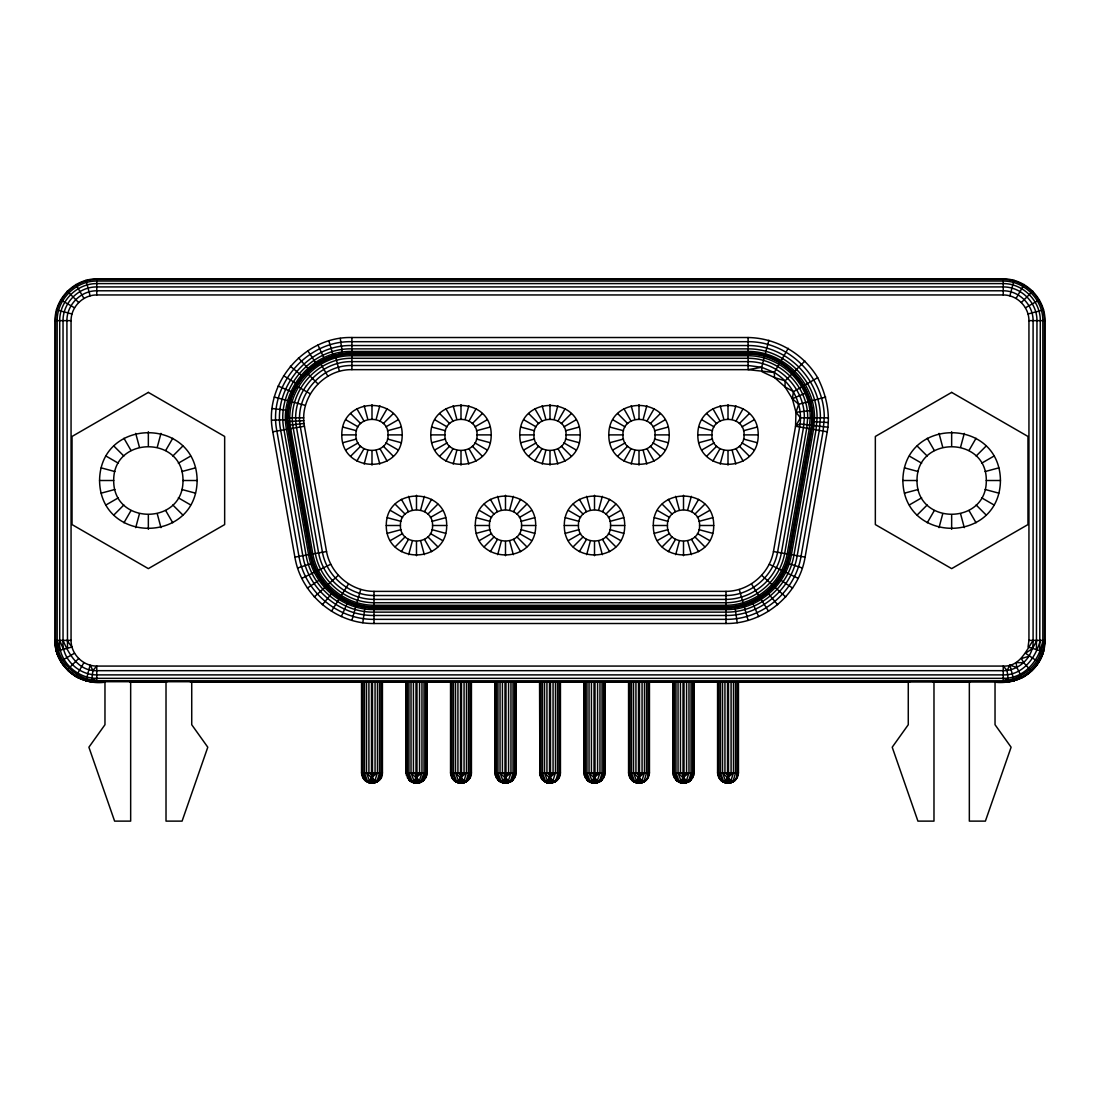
<?xml version="1.0" encoding="UTF-8"?>
<svg xmlns="http://www.w3.org/2000/svg" width="1100" height="1100" viewBox="0 0 1100 1100"><rect width="100%" height="100%" fill="white"/><g stroke="black" fill="none" stroke-linecap="round" stroke-linejoin="round"><path stroke-width="1.5" d="M804.898 361.047L785.125 380.834L785.015 386.87L792.357 398.764L795.974 412.266L795.561 426.223L773.465 551.54C769.395 573.966 748.798 591.264 726 591.374L374 591.374C351.202 591.264 330.605 573.966 326.535 551.54L304.439 426.223C298.994 397.966 322.974 369.146 351.904 369.655L748.096 369.655L774.276 372.515C792.784 383.405 803.674 405.707 799.659 426.951L777.562 552.269C773.149 576.62 750.764 595.416 726 595.526L374 595.526C349.236 595.416 326.851 576.62 322.438 552.269L300.341 426.951C294.429 396.261 320.485 364.939 351.904 365.502L748.096 365.502L761.654 367.276L774.276 372.515L774.579 377.589L785.015 386.87L793.444 391.683L817.671 377.685C826.018 394.24 830.596 413.325 827.214 431.805L805.104 557.123C799.04 594.536 763.895 624.016 726 623.507L374 623.507C336.105 624.016 300.96 594.536 294.896 557.123L272.786 431.805C263.147 384.601 303.738 336.215 351.904 337.521L748.096 337.521C776.38 338.002 803.11 353.43 817.671 377.685M288.296 421.561L311.245 554.235C316.621 583.88 343.874 606.746 374 606.884L726 606.884C756.126 606.746 783.379 583.88 788.755 554.235L810.851 428.918C819.486 391.476 786.211 352.839 748.096 353.595L351.904 353.595C312.991 351.312 280.308 391.366 288.076 429.11L310.173 554.428C315.067 584.609 343.42 608.396 374 607.984L726 607.984C756.58 608.396 784.933 584.609 789.827 554.428L811.924 429.11C819.239 391.119 786.995 352.357 748.096 353.045L351.904 353.045C313.445 352.522 280.197 391.05 288.613 429.014L310.709 554.331C314.944 584.306 343.75 608.479 374 607.434L726 607.434C756.25 608.479 785.056 584.306 789.291 554.331L811.388 429.014C817.822 391.669 786.596 353.457 748.096 354.131L351.904 354.131C317.804 353.925 287.966 383.749 288.186 417.849M1039.775 650.732L1040.298 320.65C1040.421 300.822 1023.069 283.47 1003.227 283.594L96.772 283.594C76.931 283.47 59.579 300.822 59.703 320.65L59.703 640.379C57.709 660.784 76.931 678.535 96.772 678.356L1003.227 678.356C1024.251 678.755 1039.912 660.055 1042.841 640.379L1042.841 320.65C1042.979 299.447 1024.43 280.899 1003.227 281.036L96.772 281.036C75.57 280.899 57.021 299.447 57.159 320.65L57.159 640.379C56.884 662.2 75.886 679.058 96.772 680.804L1003.227 680.804C1025.558 684.186 1045.399 661.911 1045 640.379L1045 320.65C1045.138 298.293 1025.585 278.74 1003.227 278.877L96.772 278.877C74.415 278.74 54.862 298.293 55 320.65L55 640.379C54.326 666.462 80.396 685.974 105.284 682.151M1036.434 649.784L1036.97 320.65C1037.08 302.596 1021.281 286.798 1003.227 286.921L96.772 286.921C78.719 286.798 62.92 302.596 63.03 320.65L63.03 640.379C61.352 658.914 78.719 675.056 96.772 674.891L1003.227 674.891C1022.835 675.386 1035.733 657.69 1040.298 640.379M296.45 386.636C288.778 399.011 286.096 414.618 288.613 429.014C280.995 391.064 313.197 352.729 351.904 353.595C317.515 353.375 287.43 383.46 287.636 417.849L303.71 417.849M811.388 425.246L811.814 417.849M67.499 648.216L66.907 320.65C66.811 304.673 80.795 290.689 96.772 290.785L1003.227 290.785C1019.205 290.689 1033.189 304.673 1033.092 320.65L1033.092 640.379C1034.027 656.604 1019.205 670.862 1003.227 670.67L96.772 670.67C78.856 671.303 69.08 654.748 63.03 640.379M361.543 681.89L361.543 772.819C361.584 777.879 365.723 782.54 370.81 783.008C377.424 784.685 378.07 777.452 379.514 772.819L379.514 681.89M406.051 681.89L406.051 772.819L408.966 779.845L415.305 783.008L420.64 782.155L424.022 772.819L424.022 681.89M450.546 681.89L450.546 772.819C450.587 777.879 454.726 782.54 459.814 783.008C466.428 784.671 467.074 777.466 468.518 772.819L468.518 681.89M495.055 681.89L495.055 772.819C495.096 777.879 499.235 782.54 504.309 783.008C510.922 784.685 511.582 777.452 513.026 772.819L513.026 681.89M560.436 681.89L560.436 772.819C560.574 780.409 551.842 785.249 545.27 782.004C552.558 785.441 557.329 780.918 557.535 772.819L557.535 681.89M584.059 681.89L584.059 772.819C584.1 777.879 588.239 782.54 593.326 783.008C599.94 784.685 600.586 777.452 602.03 772.819L602.03 681.89M628.567 681.89L628.567 772.819C628.609 777.879 632.734 782.54 637.821 783.008C644.435 784.685 645.081 777.452 646.539 772.819L646.539 681.89M673.062 681.89L673.062 772.819C673.104 777.879 677.243 782.54 682.33 783.008C688.944 784.685 689.59 777.452 691.034 772.819L691.034 681.89M717.571 681.89L717.571 772.819C717.612 777.879 721.751 782.54 726.825 783.008C733.439 784.685 734.099 777.452 735.543 772.819L735.543 681.89M1043.57 651.186C1038.73 668.882 1021.707 682.357 1003.227 682.027L91.506 681.697L92.936 670.436L96.772 666.077L1003.227 666.077C1019.301 666.861 1025.874 651.502 1033.092 640.379M71.06 640.379L55 640.379C54.794 663.094 74.498 681.643 96.772 682.027L96.772 666.077C83.009 666.16 70.977 654.129 71.06 640.379L71.06 320.65C70.977 306.9 83.009 294.869 96.772 294.951L1003.227 294.951C1016.991 294.869 1029.023 306.9 1028.94 320.65L1028.94 640.379L1028.06 647.02L1043.419 651.764L1045 640.379L1028.94 640.379M99.564 480.507C100.306 416.804 196.377 416.804 197.134 480.507C196.377 544.225 100.306 544.225 99.564 480.507L113.699 480.507C113.245 525.498 183.452 525.498 182.985 480.507C183.452 435.531 113.245 435.531 113.699 480.507M341.784 434.885C341.385 395.67 402.586 395.67 402.188 434.885C402.586 474.1 341.385 474.1 341.784 434.885L355.919 434.885C355.135 455.524 388.836 455.524 388.053 434.885C388.836 414.246 355.135 414.246 355.919 434.885M386.279 525.498C385.88 486.283 447.095 486.283 446.696 525.498C447.095 564.712 385.88 564.712 386.279 525.498L400.428 525.498C399.644 504.859 433.331 504.859 432.561 525.498C433.331 546.136 399.644 546.136 400.428 525.498M375.815 782.334L379.514 779.845C375.581 784.025 368.404 783.956 364.457 779.845C371.181 782.898 382.456 783.888 382.429 772.819L382.429 681.89M430.788 434.885C430.389 395.67 491.604 395.67 491.191 434.885C491.604 474.1 430.389 474.1 430.788 434.885L444.922 434.885C444.152 455.524 477.84 455.524 477.056 434.885C477.84 414.246 444.152 414.246 444.922 434.885M407.385 681.89L407.385 777.782L410.245 780.656L413.641 781.303L414.507 782.457L408.966 779.845C414.851 786.486 427.254 781.921 426.938 772.819L426.938 681.89M475.296 525.498C474.897 486.283 536.099 486.283 535.7 525.498C536.099 564.712 474.897 564.712 475.296 525.498L489.431 525.498C488.647 504.859 522.349 504.859 521.565 525.498C522.349 546.136 488.647 546.136 489.431 525.498M460.996 783.008L464.819 782.334L468.022 780.34L458.961 782.856L453.956 780.34C460.158 786.308 471.694 781.605 471.433 772.819L471.433 681.89M519.791 434.885C519.393 395.67 580.607 395.67 580.209 434.885C580.607 474.1 519.393 474.1 519.791 434.885L533.94 434.885C533.156 455.524 566.844 455.524 566.06 434.885C566.844 414.246 533.156 414.246 533.94 434.885M497.97 681.89L497.97 772.819L500.94 780.931L509.314 782.334L513.026 779.845C509.149 783.888 501.875 783.901 497.97 779.845L505.491 783.008C510.991 782.98 515.969 778.539 515.941 772.819L515.941 681.89M564.3 525.498C563.901 486.283 625.102 486.283 624.704 525.498C625.102 564.712 563.901 564.712 564.3 525.498L578.435 525.498C577.651 504.859 611.352 504.859 610.569 525.498C611.352 546.136 577.651 546.136 578.435 525.498M608.809 434.885C608.396 395.67 669.611 395.67 669.212 434.885C669.611 474.1 608.396 474.1 608.809 434.885L622.944 434.885C622.16 455.524 655.848 455.524 655.077 434.885C655.848 414.246 622.16 414.246 622.944 434.885M586.974 681.89L586.974 772.819L589.944 780.931L598.331 782.334L602.03 779.845C598.139 784.053 590.906 783.942 586.974 779.845L594.509 783.008C600.009 782.98 604.973 778.539 604.945 772.819L604.945 681.89M653.304 525.498C652.905 486.283 714.12 486.283 713.721 525.498C714.12 564.712 652.905 564.712 653.304 525.498L667.439 525.498C666.669 504.859 700.356 504.859 699.572 525.498C700.356 546.136 666.669 546.136 667.439 525.498M639.004 783.008C644.6 783.186 649.426 778.346 649.454 772.819L649.454 681.89M697.812 434.885C697.414 395.67 758.615 395.67 758.216 434.885C758.615 474.1 697.414 474.1 697.812 434.885L711.947 434.885C711.164 455.524 744.865 455.524 744.081 434.885C744.865 414.246 711.164 414.246 711.947 434.885M682.33 783.008L676.473 780.34L679.69 782.334L684.379 782.856L690.539 780.34C686.551 784.053 679.745 783.736 675.977 779.845L683.513 783.008C689.095 783.186 693.935 778.346 693.949 772.819L693.949 681.89M728.008 783.008C733.604 783.186 738.43 778.346 738.457 772.819L738.457 681.89M902.866 480.507C903.622 416.804 999.694 416.804 1000.436 480.507C999.694 544.225 903.622 544.225 902.866 480.507L917.015 480.507C916.548 435.531 986.755 435.531 986.301 480.507C986.755 525.498 916.548 525.498 917.015 480.507M362.821 622.724L364.98 607.351M1042.841 640.379C1043.048 662.173 1024.114 679.112 1003.227 680.804M825.688 397.059L798.669 404.305L792.357 398.764L793.444 391.683M381.095 681.89L381.095 777.782L374.825 782.705L378.18 780.959L381.095 772.819M424.022 779.845L421.52 781.839L419.334 782.705L424.022 779.845L416.487 783.008L422.689 780.959L425.604 772.819M459.814 783.008L453.461 779.845L457.174 782.334L461.862 782.856L465.149 782.155L468.518 779.845L463.829 782.705L466.015 781.839L467.184 780.959L470.099 772.819M509.328 782.334L511.692 780.959L514.607 772.819M539.564 681.89L539.894 775.39L542.465 779.845L550 783.008L556.188 780.959L559.116 772.819M602.03 779.845L599.816 781.674L603.611 772.819M629.901 681.89L629.901 777.782L632.775 780.656L641.369 782.279L646.539 779.845C642.771 783.874 636.075 783.475 631.977 780.34L637.038 782.457L631.482 779.845C637.615 785.964 648.711 782.994 648.12 772.819M687.335 782.334L689.7 780.959L692.615 772.819M731.844 782.334L735.543 779.845C731.761 783.75 725.024 783.901 720.981 780.34C727.457 785.881 737.688 782.513 737.124 772.819M1014.035 280.308L1009.883 295.831M91.506 681.697L86.102 680.199L90.118 665.197L92.936 670.436M135.713 527.643L139.384 513.975M157.314 447.054L160.971 433.386M364.169 464.062L367.826 450.409M376.145 419.361L379.803 405.707M408.678 554.675L412.335 541.021M420.654 509.974L424.311 496.32M453.172 464.062L456.83 450.409M465.149 419.361L468.806 405.707M497.681 554.675L501.339 541.021M509.658 509.974L513.315 496.32M542.176 464.062L545.848 450.409M554.152 419.361L557.824 405.707M586.685 554.675L590.342 541.021M598.661 509.974L602.319 496.32M631.194 464.062L634.851 450.409M643.17 419.361L646.827 405.707M675.689 554.675L679.346 541.021M687.665 509.974L691.322 496.32M720.197 464.062L723.855 450.409M732.174 419.361L735.831 405.707M785.125 380.834L774.579 377.589L761.915 371.676L761.654 367.276L768.886 340.257M939.029 527.643L942.686 513.975M960.616 447.054L964.287 433.386M351.863 620.386L360.717 589.504M789.291 554.331C783.874 584.237 756.388 607.296 726 607.434M828.424 417.849L800.456 417.849L795.974 412.266L798.669 404.305M377.451 681.89L377.451 772.819L374.344 782.279L371.979 783.008L373.959 782.457L367.428 780.931L364.457 772.819L364.457 681.89M421.96 681.89L421.96 772.819L418.853 782.279L412.665 782.334L409.461 780.34L414.466 782.856L423.527 780.34L417.354 782.856L408.966 779.845M466.469 681.89L466.469 772.819L463.856 781.316L461.862 782.843L454.754 780.656L451.88 777.782L451.88 681.89M510.964 681.89L510.964 772.819L507.856 782.279L504.322 783.008L500.775 782.004L511.734 780.656L514.607 777.782L514.607 681.89M555.473 681.89L555.473 772.819L552.365 782.279L546.178 782.334L542.465 779.845L547.979 782.856L557.535 779.845L555.321 781.674L557.535 779.845M599.967 772.819L596.86 782.279L594.509 782.705L587.469 780.34L592.529 782.457L591.635 781.316L594.014 777.782L599.967 772.819L599.967 681.89M644.476 681.89L644.476 772.819L641.369 782.279L635.181 782.334L632.775 780.656L629.901 772.819M688.985 681.89L688.985 772.819L685.877 782.279L683.513 782.705L675.977 779.845M733.48 681.89L733.48 772.819L730.372 782.279L724.185 782.334L720.486 779.845L726.825 783.008M453.461 779.845L455.07 781.069L458.136 781.303L460.501 777.782L466.469 772.819M631.482 779.845L633.077 781.082L636.158 781.303L638.509 777.782L644.476 772.819M720.486 779.845L722.095 781.069L725.161 781.303L727.513 777.782L733.48 772.819M994.716 682.151C1015.506 684.832 1037.63 672.567 1043.419 651.764M341.33 616.564L347.641 602.388M362.876 681.89L362.876 777.782L368.569 782.279L371.993 782.705C371.993 780.065 379.816 779.982 377.3 781.674L379.514 779.845M542.465 779.845L550 782.705L551.457 780.959L554.551 780.931M585.393 681.89L585.393 777.782L592.474 782.856L594.509 782.705L595.952 780.959L600.737 780.656L603.611 777.782L603.611 681.89M691.034 779.845L688.834 781.674L691.034 779.845L684.97 780.959L683.513 782.705L678.783 782.004L681.477 782.856M737.124 681.89L737.124 777.782L734.25 780.656L729.465 780.959L728.021 782.705L721.779 780.656L718.905 777.782L718.905 681.89M1008.494 681.697L1007.064 670.436L1003.227 666.077L1003.227 682.027C1025.131 681.257 1044.601 662.695 1044.45 640.379L1044.45 320.65C1044.588 298.595 1025.296 279.29 1003.227 279.428L96.772 279.428C74.704 279.29 55.412 298.595 55.55 320.65L55.55 640.379L56.581 651.764L61.064 660.99L68.544 671.165L78.004 677.696M1007.064 670.436L1009.883 665.197L1016.84 667.439L1021.996 677.696M1036.97 640.379L1032.378 648.643L1025.489 653.221L1038.785 662.296M123.956 522.761L131.024 510.524M165.674 450.505L172.741 438.268M86.102 680.199L76.161 676.074L83.916 662.64M356.881 461.038L363.949 448.8M380.022 420.97L387.09 408.732M445.885 461.038L452.966 448.8M469.026 420.97L476.094 408.732M401.39 551.664L408.457 539.413M424.518 511.582L431.599 499.345M534.902 461.038L541.97 448.8M558.03 420.97L565.098 408.732M490.394 551.664L497.461 539.413M513.535 511.582L520.602 499.345M623.906 461.038L630.974 448.8M647.034 420.97L654.115 408.732M579.398 551.664L586.465 539.413M602.539 511.582L609.606 499.345M712.91 461.038L719.977 448.8M736.051 420.97L743.119 408.732M668.401 551.664L675.482 539.413M691.543 511.582L698.61 499.345M774.276 372.515L788.26 348.288M1016.084 298.389L1024.114 284.474M927.259 522.761L934.326 510.524M968.976 450.505L976.044 438.268M827.214 431.805L795.561 426.223L800.456 417.849M298.224 383.749L302.679 376.544L316.594 364.169L333.479 356.29L328.859 340.904M331.43 611.298L348.452 584.045M377.451 772.819L371.498 777.782L369.132 781.303L370.013 782.457L364.953 780.34L368.569 782.279L379.019 780.34L376.145 782.155L370.535 780.945L367.482 781.385L364.457 779.845M421.96 772.819L415.993 777.782L413.641 781.303L416.487 782.705L422.73 780.656L425.604 777.782L425.604 681.89M510.964 772.819L504.996 777.782L502.645 781.303L503.525 782.457L498.465 780.34C502.439 783.901 509.259 783.475 513.026 779.845M555.473 772.819L549.505 777.782L547.154 781.303L548.02 782.457L543.757 780.656L540.884 777.782L540.884 681.89M688.985 772.819L683.018 777.782L680.652 781.303L681.533 782.457L679.69 782.334L674.396 777.782L674.396 681.89M421.809 781.674L422.73 780.656L419.911 782.279L411.936 780.931L408.966 772.819L408.966 681.89M464.819 782.334L470.099 777.782L470.099 681.89M510.812 781.674L511.734 780.656L506.371 782.843L507.526 782.843M553.822 782.334L559.116 777.782L559.116 681.89M585.393 772.819L588.266 780.656L590.673 782.334C593.959 784.713 605.646 779.144 596.86 782.279L591.649 781.303L599.019 781.412L601.535 780.34L596.86 782.279L598.098 781.412M646.539 779.845L644.325 781.674L648.12 777.782L648.12 681.89M675.977 681.89L675.977 772.819L678.947 780.931L685.864 782.279L688.531 781.839L692.615 777.782L692.615 681.89M735.543 779.845L733.329 781.674L734.25 780.656L730.372 782.279L723.456 780.931L720.486 772.819L720.486 681.89M322.369 604.711L332.337 592.817M372.487 681.89L372.487 779.845L373.436 780.959L370.535 780.945L371.498 779.845L371.498 681.89M415.993 681.89L415.993 779.845L413.641 781.303L418.853 782.279L420.076 781.412L417.368 782.843M460.501 681.89L460.501 779.845L458.136 781.303L460.996 782.705L467.225 780.656L463.361 782.279L456.431 780.931L453.461 772.819L453.461 681.89M497.97 779.845L500.981 781.412L504.996 779.845L504.996 681.89M549.505 681.89L549.505 779.845L547.154 781.303L555.033 781.839M595.004 681.89L595.004 779.845L595.952 780.959L593.051 780.945L594.014 779.845L594.014 681.89M631.482 681.89L631.482 772.819L634.452 780.931L636.158 781.303L638.509 779.845L638.509 681.89M689.7 780.959L685.864 782.279L689.755 780.656L687.665 782.155L680.652 781.303L683.018 779.845L683.018 681.89M732.572 780.931L728.021 782.705L725.161 781.303L727.513 779.845L727.513 681.89M378.18 780.959L374.853 781.316L372.859 782.843L369.132 781.303L371.993 781.688L369.957 782.856M551.526 782.155L550.88 782.843L557.04 780.34L552.365 782.279L545.449 780.931L542.465 772.819L542.465 681.89M596.53 782.856L595.375 782.843L597.369 781.316L600.696 780.959M639.499 681.89L639.499 779.845L637.56 780.945L641.369 782.279L645.246 780.656L639.884 782.843L640.984 782.457M689.439 781.082L684.379 782.856L686.373 781.316L688.655 781.316M730.043 782.843L728.888 782.856L735.048 780.34L732.174 782.155L734.209 780.959M113.85 515.006L123.846 505.01M172.838 456.019L182.834 446.022M78.595 658.543L67.623 669.529L61.215 662.296L56.953 651.049L55 640.379M350.625 456.239L360.621 446.243M383.35 423.527L393.346 413.531M439.629 456.239L449.639 446.243M472.354 423.527L482.35 413.531M395.134 546.851L405.13 536.855M427.845 514.14L437.841 504.144M528.646 456.239L538.643 446.243M561.357 423.527L571.354 413.531M484.138 546.851L494.134 536.855M516.862 514.14L526.859 504.144M617.65 456.239L627.646 446.243M650.361 423.527L660.371 413.531M573.141 546.851L583.138 536.855M605.866 514.14L615.862 504.144M372.487 777.782L374.578 780.656L372.487 779.845L370.535 780.945M706.654 456.239L716.65 446.243M739.379 423.527L749.375 413.531M416.982 681.89L416.982 779.845L415.044 780.945L422.414 781.082M662.159 546.851L672.155 536.855M694.87 514.14L704.866 504.144M461.491 681.89L461.491 779.845L459.539 780.945L465.506 781.412L468.518 779.845M505.986 681.89L505.986 779.845L504.047 780.945L508.915 782.279L512.531 780.34L506.371 782.856M1021.405 302.472L1032.763 291.115M550.495 681.89L550.495 779.845L548.543 780.945L555.926 781.082M595.004 777.782L597.094 780.656L595.004 779.845L593.051 780.945M917.166 515.006L927.162 505.01M976.154 456.019L986.15 446.022M684.007 681.89L684.007 779.845L682.055 780.945L688.023 781.412M728.503 681.89L728.503 779.845L726.564 780.945L729.548 782.155M314.298 596.929L338.181 575.424M367.428 780.931L368.156 782.334L370.453 782.155L366.053 781.082L362.876 772.819M407.385 772.819L411.469 781.839L419.348 781.316M451.88 772.819L455.964 781.839L463.856 781.316M496.389 681.89L496.389 777.782L500.473 781.839L505.505 782.705L511.418 781.082M544.527 681.89L544.527 772.819L547.401 780.656L550.495 779.845L551.457 780.959L548.474 782.155L544.967 781.839L540.884 772.819M588.582 781.069L592.969 782.155C587.812 781.894 587.455 780.202 592.474 782.856L594.509 781.688L589.476 781.839L586.974 779.845M733.947 781.082L722.989 781.839L718.905 772.819M421.053 780.931C417.711 779.845 415.277 783.846 411.757 782.004L415.305 783.008M465.547 780.931L457.572 782.279L454.754 780.656M510.056 780.931L508.09 780.656L504.364 782.334L505.491 782.705M643.569 780.931L635.938 782.457L634.507 781.385C629.764 779.721 639.114 784.946 640.544 782.155M466.922 781.082L464.42 782.279L458.136 781.303M421.644 781.316L418.522 782.843M466.139 781.316L463.348 782.279M509.658 782.155L511.692 780.959M555.156 781.316L554.152 782.155L556.243 780.656L552.351 782.279L556.188 780.959M598.661 782.155L599.651 781.316L596.86 782.279L600.435 781.082M643.156 782.155L645.205 780.959M419.911 782.279L420.998 781.412M465.506 781.412L461.862 782.856M510.015 781.412L507.471 782.457M554.51 781.412L552.846 782.705M599.019 781.412L595.375 782.856M644.93 781.082L641.85 782.705M732.531 781.412L730.854 782.705M509.094 781.412L507.856 782.279L510.647 781.316M641.369 782.279L644.16 781.316M730.372 782.279L733.164 781.316M307.409 588.087L320.265 579.411M377.919 781.082L374.344 782.279L376.502 781.412M422.689 780.959L420.64 782.155C419.086 785.455 408.389 779.474 411.469 781.839M467.184 780.959L465.149 782.155L457.174 782.334M106.095 504.9L118.346 497.832M178.351 463.196L190.589 456.115M345.826 449.982L358.078 442.915M385.894 426.855L398.145 419.788M61.064 660.99L74.511 653.221M434.83 449.982L447.081 442.915M474.911 426.855L487.149 419.788M523.848 449.982L536.085 442.915M563.915 426.855L576.152 419.788M390.335 540.595L402.572 533.527M430.402 517.467L442.654 510.4M612.851 449.982L625.089 442.915M652.919 426.855L665.17 419.788M479.339 540.595L491.576 533.527M519.406 517.467L531.658 510.4M701.855 449.982L714.106 442.915M741.923 426.855L754.174 419.788M568.342 540.595L580.594 533.527M608.424 517.467L620.661 510.4M1025.489 307.808L1039.404 299.764M657.346 540.595L669.598 533.527M697.428 517.467L709.665 510.4M909.411 504.9L921.649 497.832M981.654 463.196L993.905 456.115M545.449 780.931L546.934 782.457L550 781.688M674.396 772.819L677.586 781.069L680.446 782.457L683.513 781.688L680.089 782.279L678.947 780.931M730.881 781.316L724.185 782.334M795.561 426.223L800.099 423.94L827.888 427.185M411.015 681.89L411.015 772.819L413.889 780.656L416.982 779.845L417.945 780.959L413.064 782.279M455.524 681.89L455.524 772.819L458.397 780.656L461.491 779.845L462.454 780.959L457.572 782.279L455.07 781.069M496.389 772.819L499.263 780.656L502.425 782.457L508.365 781.316M643.514 781.412L640.461 780.959L637.876 782.334L636.158 781.303L639.004 781.688L635.58 782.279M301.799 578.38L330.674 564.3M792.357 398.764L806.602 392.618M374.014 782.856L372.859 782.843L375.402 782.279M685.534 782.843L687.665 782.155L684.379 782.856M372.487 779.845L369.394 780.656L366.52 772.819L366.52 681.89M505.986 777.782L508.09 780.656L505.986 779.845L502.906 780.656L500.033 772.819L500.033 681.89M595.004 779.845L591.91 780.656L589.036 772.819L589.036 681.89M639.499 777.782L641.602 780.656L639.499 779.845L636.405 780.656L633.531 772.819L633.531 681.89M684.007 777.782L686.111 780.656L684.007 779.845L680.914 780.656L678.04 772.819L678.04 681.89M728.503 777.782L730.606 780.656L728.503 779.845L725.423 780.656L722.549 772.819L722.549 681.89M1011.106 681.395L1024.114 676.555M371.993 782.705L373.519 782.155M594.509 782.705L596.035 782.155M551.966 782.457L550.866 782.856L552.035 782.843M728.888 782.856L729.987 782.457M297.605 567.999L312.359 563.2M543.757 780.656L546.576 782.279L552.86 781.316M593.381 782.334L597.369 781.316M680.089 782.279L686.373 781.316M728.42 781.839C725.312 784.575 715.715 777.343 725.986 782.856M1029.023 656.274L1021.405 658.543L1023.701 662.709L1031.456 671.165M101.228 493.144L114.881 489.486M181.816 471.543L195.47 467.885M342.815 442.709L356.469 439.038M387.502 430.732L401.156 427.061M431.819 442.709L445.473 439.038M476.506 430.732L490.174 427.061M520.822 442.709L534.476 439.038M565.524 430.732L579.178 427.061M1028.06 313.995L1043.57 309.843M609.826 442.709L623.494 439.038M654.527 430.732L668.181 427.061M698.844 442.709L712.497 439.038M743.531 430.732L757.185 427.061M387.31 533.321L400.978 529.664M432.011 521.345L445.665 517.688M476.328 533.321L489.981 529.664M521.015 521.345L534.669 517.688M56.953 651.049L71.94 647.02L66.907 640.379M565.331 533.321L578.985 529.664M610.019 521.345L623.673 517.688M654.335 533.321L667.989 529.664M699.023 521.345L712.69 517.688M904.53 493.144L918.184 489.486M985.119 471.543L998.773 467.885M1005.867 681.945L1008.439 681.271M91.767 679.676L96.772 678.356M1010.845 681.45L1014.035 680.721L1010.955 681.134M1014.035 680.721L1007.27 681.959M374.853 781.316L368.156 782.334L370.81 783.008M641.864 781.316L639.004 782.705L636.158 781.303M272.786 431.805L304.439 426.223M294.896 557.123L326.535 551.54M761.654 367.276L748.096 369.655L748.096 337.521M1003.227 682.151L1007.861 681.533M288.076 425.315L304.026 423.445M795.974 412.266L811.388 410.465M56.43 651.186C61.284 667.947 78.347 684.09 96.772 680.804M500.473 781.839L499.263 780.656L502.425 782.457L507.031 782.155M548.474 782.155L544.074 781.069M726.481 782.155L723.291 782.004M303.793 420.654L287.746 421.589L288.613 429.014M271.604 420.186L287.114 419.746M455.964 781.839L459.016 782.457L458.136 781.316M55 320.65L71.06 320.65M1028.94 320.65L1045 320.65M388.053 434.885L402.188 434.885M477.056 434.885L491.191 434.885M566.06 434.885L580.209 434.885M655.077 434.885L669.212 434.885M744.081 434.885L758.216 434.885M182.985 480.507L197.134 480.507M986.301 480.507L1000.436 480.507M432.561 525.498L446.696 525.498M521.565 525.498L535.7 525.498M610.569 525.498L624.704 525.498M699.572 525.498L713.721 525.498M129.704 682.151L166.787 682.151M190.424 682.151L909.659 682.151M933.171 682.151L970.351 682.151M361.543 772.819L382.429 772.819M406.051 772.819L426.938 772.819M450.546 772.819L471.433 772.819M495.055 772.819L515.941 772.819M539.564 772.819L560.436 772.819M584.059 772.819L604.945 772.819M628.567 772.819L649.454 772.819M673.062 772.819L693.949 772.819M717.571 772.819L738.457 772.819M366.066 781.069L370.013 782.457L365.75 780.656M414.521 782.457L410.561 781.069M458.961 782.856L456.431 780.931M502.425 782.457L503.525 782.457L499.579 781.069M546.934 782.457L548.02 782.457L545.49 781.412M680.446 782.457L681.533 782.457L679.002 781.412L681.973 782.155M591.429 782.457L592.529 782.457L589.985 781.412M637.038 782.457L634.452 780.931M726.564 780.945L729.465 780.959L728.503 779.845M637.56 780.945L640.461 780.959L639.499 779.845M682.055 780.945L684.97 780.959L684.007 779.845M504.047 780.945L506.949 780.959L505.986 779.845M1023.701 662.709L1016.084 662.64L1016.84 667.439M812.254 421.589L828.286 422.524M272.113 408.526L288.076 410.396M89.787 681.56L85.965 680.721L89.045 681.134M92.139 681.533L96.772 682.151M725.161 781.303L728.008 781.688M505.491 781.688L502.645 781.303L503.965 782.155M374 607.434C343.613 607.296 316.126 584.237 310.709 554.331M773.465 551.54L805.104 557.123M85.965 680.721L92.427 681.918M722.081 781.082L726.041 782.457M637.477 782.155L633.091 781.069M546.178 782.334L548.817 783.008M1003.227 678.356L1008.232 679.676M91.561 681.271L94.132 681.945M904.53 467.885L918.184 471.543M985.119 489.486L998.773 493.144M698.844 427.061L712.497 430.732M743.531 439.038L757.185 442.709M609.826 427.061L623.494 430.732M654.527 439.038L668.181 442.709M520.822 427.061L534.476 430.732M565.524 439.038L579.178 442.709M71.94 313.995L56.43 309.843M431.819 427.061L445.473 430.732M476.506 439.038L490.174 442.709M274.312 397.059L289.3 401.087M289.822 401.225L305.346 405.377M342.815 427.061L356.469 430.732M387.502 439.038L401.156 442.709M654.335 517.688L667.989 521.345M699.023 529.664L712.69 533.321M565.331 517.688L578.985 521.345M610.019 529.664L623.673 533.321M476.328 517.688L489.981 521.345M521.015 529.664L534.669 533.321M387.31 517.688L400.978 521.345M432.011 529.664L445.665 533.321M101.228 467.885L114.881 471.543M181.816 489.486L195.47 493.144M683.925 781.839L685.039 782.155L682.385 782.334M545.27 782.004L547.979 782.856M787.641 563.2L802.395 567.999M548.873 782.334L550 782.705M75.886 676.555L88.894 681.395M550.495 779.845L552.599 780.656L550.495 777.782M461.491 779.845L463.595 780.656L461.491 777.782M416.982 779.845L419.086 780.656L416.982 777.782M729.465 780.959L727.513 779.845M684.97 780.959L683.018 779.845M640.461 780.959L638.509 779.845M595.952 780.959L594.014 779.845M551.457 780.959L549.505 779.845M506.949 780.959L504.996 779.845M462.454 780.959L460.501 779.845M417.945 780.959L415.993 779.845M373.436 780.959L371.498 779.845M278.149 386.031L292.889 392.397M769.326 564.3L798.201 578.38M909.411 456.115L921.649 463.196M981.654 497.832L993.905 504.9M701.855 419.788L714.106 426.855M741.923 442.915L754.174 449.982M612.851 419.788L625.089 426.855M652.919 442.915L665.17 449.982M523.848 419.788L536.085 426.855M563.915 442.915L576.152 449.982M657.346 510.4L669.598 517.467M697.428 533.527L709.665 540.595M434.83 419.788L447.081 426.855M474.911 442.915L487.149 449.982M568.342 510.4L580.594 517.467M608.424 533.527L620.661 540.595M296.244 385.729L310.159 393.759M345.826 419.788L358.078 426.855M385.894 442.915L398.145 449.982M479.339 510.4L491.576 517.467M519.406 533.527L531.658 540.595M74.511 307.808L60.596 299.764M390.335 510.4L402.572 517.467M430.402 533.527L442.654 540.595M106.095 456.115L118.346 463.196M178.351 497.832L190.589 504.9M283.539 375.678L296.739 383.831M779.735 579.411L792.591 588.087M723.497 781.412L724.941 782.457M456.486 781.412L457.916 782.457M367.469 781.412L368.913 782.457M67.623 669.529L76.161 676.074M502.067 782.279L500.94 780.931L501.669 782.334M290.373 366.217L302.679 376.544M761.819 575.424L785.702 596.929M917.166 446.022L927.162 456.019M976.154 505.01L986.15 515.006M706.654 413.531L716.65 423.527M739.379 446.243L749.375 456.239M617.65 413.531L627.646 423.527M650.361 446.243L660.371 456.239M662.159 504.144L672.155 514.14M694.87 536.855L704.866 546.851M528.646 413.531L538.643 423.527M561.357 446.243L571.354 456.239M573.141 504.144L583.138 514.14M605.866 536.855L615.862 546.851M439.629 413.531L449.639 423.527M472.354 446.243L482.35 456.239M484.138 504.144L494.134 514.14M516.862 536.855L526.859 546.851M722.549 772.819L727.513 777.782M350.625 413.531L360.621 423.527M383.35 446.243L393.346 456.239M306.46 372.419L317.817 383.776M678.04 772.819L683.018 777.782M395.134 504.144L405.13 514.14M427.845 536.855L437.841 546.851M633.531 772.819L638.509 777.782M589.036 772.819L594.014 777.782M67.237 291.115L78.595 302.472M544.527 772.819L549.505 777.782M500.033 772.819L504.996 777.782M455.524 772.819L460.501 777.782M113.85 446.022L123.846 456.019M172.838 505.01L182.834 515.006M411.015 772.819L415.993 777.782M366.52 772.819L371.498 777.782M298.499 357.844L308.811 369.435M767.662 592.817L777.631 604.711M412.665 782.334L411.936 780.931M307.766 350.735L316.594 364.169M751.548 584.045L768.57 611.298M927.259 438.268L934.326 450.505M968.976 510.524L976.044 522.761M712.91 408.732L719.977 420.97M736.051 448.8L743.119 461.038M623.906 408.732L630.974 420.97M647.034 448.8L654.115 461.038M668.401 499.345L675.482 511.582M691.543 539.413L698.61 551.664M534.902 408.732L541.97 420.97M558.03 448.8L565.098 461.038M579.398 499.345L586.465 511.582M602.539 539.413L609.606 551.664M445.885 408.732L452.966 420.97M469.026 448.8L476.094 461.038M490.394 499.345L497.461 511.582M513.535 539.413L520.602 551.664M356.881 408.732L363.949 420.97M380.022 448.8L387.09 461.038M401.39 499.345L408.457 511.582M424.518 539.413L431.599 551.664M319.77 362.203L327.8 376.118M75.886 284.474L83.916 298.389M123.956 438.268L131.024 450.505M165.674 510.524L172.741 522.761M317.955 345.056L324.514 359.109M752.359 602.388L758.67 616.564M418.33 781.082L418.853 782.279M59.703 640.379L63.429 649.303M57.159 640.379L60.074 650.21M739.282 589.504L748.138 620.386M1009.883 665.197L1013.898 680.199M939.029 433.386L942.686 447.054M960.616 513.975L964.287 527.643M720.197 405.707L723.855 419.361M732.174 450.409L735.831 464.062M675.689 496.32L679.346 509.974M687.665 541.021L691.322 554.675M631.194 405.707L634.851 419.361M643.17 450.409L646.827 464.062M586.685 496.32L590.342 509.974M598.661 541.021L602.319 554.675M542.176 405.707L545.848 419.361M554.152 450.409L557.824 464.062M497.681 496.32L501.339 509.974M509.658 541.021L513.315 554.675M453.172 405.707L456.83 419.361M465.149 450.409L468.806 464.062M408.678 496.32L412.335 509.974M420.654 541.021L424.311 554.675M364.169 405.707L367.826 419.361M376.145 450.409L379.803 464.062M335.266 355.781L339.433 371.305M135.713 433.386L139.384 447.054M157.314 513.975L160.971 527.643M90.118 295.831L85.965 280.308M340.257 338.374L342.512 353.732M735.02 607.351L737.179 622.724M1003.227 278.877L1003.227 294.951M995.032 682.096L995.032 724.721L1011.106 747.216L985.394 821.122L969.334 821.122L969.334 682.248M951.651 431.723L951.651 445.871M951.651 515.158L951.651 529.293M933.982 682.248L933.982 821.122L917.923 821.122L892.21 747.216L908.27 724.721L908.27 682.096M738.114 681.89L738.114 775.39M731.088 681.89L731.088 772.819L728.503 775.39L724.941 772.819L724.941 681.89M728.008 404.676L728.008 418.825M728.008 450.945L728.008 465.094M726 591.374L726 623.507M717.915 681.89L717.915 775.39M693.619 681.89L693.619 775.39M686.579 681.89L686.579 772.819L684.007 775.39L680.446 772.819L680.446 681.89M683.513 495.289L683.513 509.438M683.513 541.571L683.513 555.706M673.406 681.89L673.406 775.39M649.11 681.89L649.11 775.39M642.07 681.89L642.07 772.819L639.499 775.39L635.938 772.819L635.938 681.89M639.004 404.676L639.004 418.825M639.004 450.945L639.004 465.094M628.898 681.89L628.898 775.39M604.601 681.89L604.601 775.39M597.575 681.89L597.575 772.819L595.004 775.39L591.429 772.819L591.429 681.89M594.509 495.289L594.509 509.438M594.509 541.571L594.509 555.706M584.402 681.89L584.402 775.39M560.106 681.89L560.106 775.39M553.066 681.89L553.066 772.819L550.495 775.39L546.934 772.819L546.934 681.89M550 404.676L550 418.825M550 450.945L550 465.094M539.894 681.89L539.894 775.39M515.598 681.89L515.598 775.39M508.571 681.89L508.571 772.819L505.986 775.39L502.425 772.819L502.425 681.89M505.491 495.289L505.491 509.438M505.491 541.571L505.491 555.706M495.399 681.89L495.399 775.39M471.103 681.89L471.103 775.39M464.062 681.89L464.062 772.819L461.491 775.39L457.93 772.819L457.93 681.89M460.996 404.676L460.996 418.825M460.996 450.945L460.996 465.094M450.89 681.89L450.89 775.39M426.594 681.89L426.594 775.39M419.554 681.89L419.554 772.819L416.982 775.39L413.421 772.819L413.421 681.89M416.487 495.289L416.487 509.438M416.487 541.571L416.487 555.706M406.381 681.89L406.381 775.39M382.085 681.89L382.085 775.39M375.059 681.89L375.059 772.819L372.487 775.39L368.913 772.819L368.913 681.89M374 591.374L374 623.507M371.993 404.676L371.993 418.825M371.993 450.945L371.993 465.094M361.886 681.89L361.886 775.39M351.904 337.521L351.904 369.655M191.73 682.096L191.73 724.721L207.79 747.216L182.077 821.122L166.017 821.122L166.017 682.248M148.349 431.723L148.349 445.871M148.349 515.158L148.349 529.293M130.666 682.248L130.666 821.122L114.606 821.122L88.894 747.216L104.968 724.721L104.968 682.096M96.772 278.877L96.772 294.951M814.509 417.849L813.505 429.385L791.409 554.702C786.39 585.64 757.336 610.019 726 609.592L374 609.592C342.664 610.019 313.61 585.64 308.591 554.702L286.495 429.385C278.52 390.362 312.084 350.35 351.904 351.436L748.096 351.436C783.64 351.216 814.742 382.305 814.509 417.849M817.066 417.849L816.021 429.839L793.925 555.143C788.7 587.276 758.532 612.59 726 612.136L374 612.136C341.468 612.59 311.3 587.276 306.075 555.143L283.979 429.839C275.688 389.304 310.544 347.765 351.904 348.879L748.096 348.879C785.015 348.659 817.3 380.944 817.066 417.849M820.394 417.849L819.294 430.416L797.197 555.72C791.725 589.394 760.114 615.931 726 615.464L374 615.464C339.886 615.931 308.275 589.394 302.803 555.72L280.706 430.416C272.016 387.929 308.55 344.382 351.904 345.551L748.096 345.551C786.789 345.317 820.641 379.156 820.394 417.849M824.271 417.849L823.116 431.076L801.02 556.394C795.259 591.869 761.942 619.836 726 619.341L374 619.341C338.058 619.836 304.741 591.869 298.98 556.394L276.884 431.076C267.74 386.32 306.226 340.436 351.904 341.688L748.096 341.688C788.865 341.426 824.519 377.094 824.271 417.849M804.334 417.849L803.468 427.625L781.371 552.942C776.641 579.109 752.593 599.28 726 599.404L374 599.404C347.407 599.28 323.359 579.109 318.629 552.942L296.532 427.625C290.18 394.652 318.161 361.034 351.904 361.625L748.096 361.625C778.03 361.433 804.884 387.805 804.334 417.849M807.661 417.849L806.754 428.203L784.657 553.52C779.625 581.226 754.16 602.594 726 602.731L374 602.731C345.84 602.594 320.375 581.226 315.343 553.52L293.246 428.203C286.522 393.291 316.168 357.665 351.904 358.297L748.096 358.297C779.804 358.091 808.239 386.018 807.661 417.849M810.205 417.849L809.27 428.643L787.174 553.96C781.935 582.862 755.37 605.151 726 605.289L374 605.289C344.63 605.151 318.065 582.862 312.826 553.96L290.73 428.643C283.718 392.232 314.627 355.08 351.904 355.74L748.096 355.74C781.151 355.534 810.824 384.656 810.205 417.849M148.349 392.397L72.036 436.453L72.036 524.576L148.349 568.631L224.661 524.576L224.661 436.453L148.349 392.397M951.651 392.397L875.339 436.453L875.339 524.576L951.651 568.631L1027.964 524.576L1027.964 436.453L951.651 392.397"/></g></svg>
